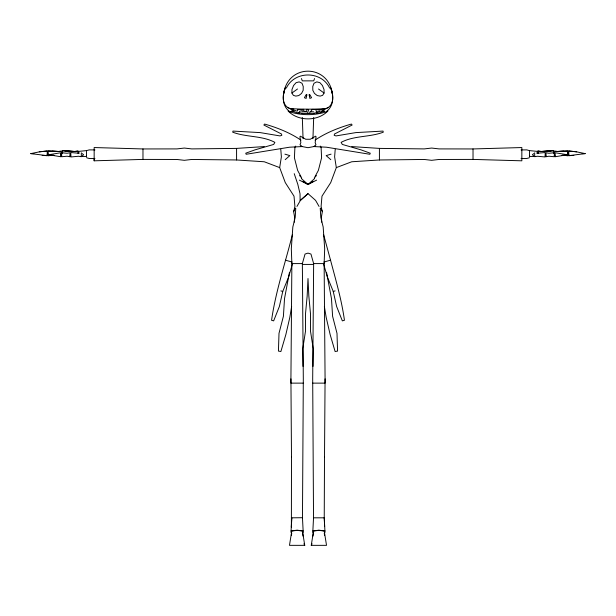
<?xml version="1.0" encoding="UTF-8"?>
<svg xmlns="http://www.w3.org/2000/svg" width="616" height="616" viewBox="0 0 616 616"><rect width="100%" height="100%" fill="white"/><g stroke="black" fill="none" stroke-linecap="round" stroke-linejoin="round"><path stroke-width="0.92" d="M48.179 154.108L48.279 155.671L53.761 155.286L48.179 155.671M60.792 154.747L60.792 153.423M86.502 157.026L86.502 151.336M294.302 222.184L294.556 216.878L293.663 211.673L294.91 206.437L294.017 196.173L285.277 182.598L279.672 167.606L264.272 161.769L236.583 159.968L191.715 159.467L184.338 160.314L176.954 159.467L142.974 159.413L94.156 160.815L94.156 147.547L142.974 148.949L176.954 148.903L184.338 148.056L191.715 148.903L236.583 148.394L264.272 146.593M295.757 208.246L295.226 217.302L292.831 227.004L291.314 248.81L291.869 263.594L290.921 378.855L291.491 456.833M291.006 532.432L291.761 517.817L291.383 527.173L291.491 456.718M302.456 531.023L304.743 545.345L289.481 545.345L291.768 531.023L297.112 530.368L302.456 531.023L303.018 536.074M302.333 111.819L307.553 111.85L308 113.567L301.655 113.452M324.994 532.432L324.239 517.71L324.617 526.541M320.243 208.246L320.774 217.302L323.169 227.004L324.686 248.81L324.132 263.594L325.079 378.855L324.509 456.833M351.728 146.593L379.418 148.394L379.418 159.968L351.728 161.769L336.328 167.606L330.723 182.598L321.983 196.173L321.09 206.437L322.337 211.673L321.444 216.878L321.698 222.184M473.026 159.413L473.026 148.949L521.844 147.547L521.844 160.815L473.026 159.413L439.046 159.467L431.662 160.314L424.285 159.467L379.418 159.968M529.498 157.026L529.498 151.336M537.968 151.113L537.968 153.33L537.968 151.113L540.948 151.474L553.422 150.72L553.422 153.33M554.331 155.409L554.331 156.741L548.887 156.225L546.038 156.749L546.038 152.745L548.887 153.269L554.331 152.745L554.331 156.071L555.208 156.071M567.821 153.33L567.821 151.775M324.509 456.718L324.239 517.817L313.529 517.817L312.782 532.432M313.529 517.71L312.689 378.855L313.644 263.594L310.957 254.061L308 253.114L305.043 254.061L302.356 263.594L303.311 378.855L302.471 517.817L303.218 532.432M306.722 95.811L306.737 94.571L306.036 94.841L304.427 97.728L306.144 98.444L306.737 94.571M313.028 366.389L313.236 348.741L310.502 331.185L310.479 313.613L308.839 296.065L308 278.509L307.161 296.065L305.521 313.613L305.498 331.185L302.764 348.741L302.972 366.389M291.922 93.039L291.976 89.513L293.578 85.501L296.08 82.698L299.168 81.882L301.994 83.252L303.234 86.502L303.172 90.329L301.57 93.401L298.752 95.572L295.819 96.104L293.401 95.357L291.922 93.039L297.497 88.997M303.057 138.677L302.317 117.51M294.895 147.501L294.417 157.835L297.62 170.363L301.74 178.062M279.672 167.606L281.381 156.895L280.78 149.249M297.42 111.08L297.497 109.633L299.268 109.648M313.683 117.51L312.943 138.677M335.22 149.249L334.619 156.895L336.328 167.606M291.507 535.034L291.684 533.256M298.506 109.648L302.217 109.656L302.079 110.972L300.215 111.096M311.257 545.345L313.544 531.023L318.888 530.368L324.232 531.023L326.519 545.345L311.257 545.345L312.089 543.782M291.345 535.15L291.63 533.294M312.982 536.074L313.544 531.023M291.637 306.483L289.805 317.433L285.855 334.573L280.881 351.528L278.432 351.082L279.002 333.333L283.406 316.27L284.523 298.614L289.466 272.303M307.014 109.24L306.575 111.35L304.258 111.334L302.926 109.286L303.742 109.486L302.217 109.656M292.369 234.735C285.239 263.186 275.737 291.152 271.556 320.281L273.658 320.867L279.379 306.468L282.759 291.422L288.604 277.054L292.408 264.01M86.502 155.602L86.302 156.433L80.673 156.464M283.691 93.832C287.487 63.625 328.513 63.625 332.309 93.832M316.647 111.411L316.239 112.867L313.86 113.167M536.805 153.33L537.183 152.137M309.263 94.571L309.856 98.444L311.573 97.728L309.964 94.841L309.263 94.571L309.278 95.811M308 113.367L309.555 113.336L310.094 111.812L313.667 111.819M314.568 78.548L313.69 80.865L302.31 80.865L301.432 78.548M293.663 211.673L295.126 208.177M314.26 178.062L318.38 170.363L321.583 157.835L321.105 147.501M315.461 176.961L316.316 175.36M296.95 206.437L300.423 200.369L308 193.632L315.577 200.369L319.05 206.437M324.078 93.039L322.599 95.357L320.181 96.104L317.248 95.572L314.43 93.401L312.828 90.329L312.766 86.502L314.006 83.252L316.832 81.882L319.92 82.698L322.422 85.501L324.024 89.513L324.078 93.039L318.503 88.997M286.34 88.073C294.556 70.617 321.444 70.617 329.66 88.073M310.818 111.357L312.258 109.486L313.074 109.286M294.694 147.47L295.765 146.084M315.007 140.148C325.98 132.756 338.615 127.674 351.466 124.047L352.121 125.033L334.465 134.034L334.188 135.312L335.997 135.92L355.863 132.602L383.021 131.085L383.283 132.186C369.662 137.391 354.123 135.443 341.133 142.35L342.319 144.437L361.084 149.888L370.247 153.207L369.846 154.277L326.449 147.209L313.968 146.57L315.985 144.729L315.153 142.681L316.07 136.706L315.592 136.174L310.264 139.262L305.736 139.262L300.408 136.174L299.93 136.706L300.847 142.681L300.015 144.729L302.033 146.57L289.551 147.209L246.154 154.277L245.753 153.207L254.916 149.888L273.681 144.437L274.867 142.35C261.877 135.443 246.338 137.391 232.717 132.186L232.979 131.085L260.137 132.602L280.003 135.92L281.812 135.312L281.535 134.034L263.879 125.033L264.534 124.047C277.385 127.674 290.02 132.756 300.993 140.148M327.943 110.957C317.802 121.521 298.198 121.521 288.057 110.957M314.607 178.563L308 184.469L299.384 180.134M308 193.632L300.115 200.624L300.038 193.809L297.813 184.361L294.225 173.658M285.2 159.66L289.843 155.609L284.915 154.154M82.267 155.886L83.599 154.747L82.267 153.607M533.733 153.607L532.401 154.747L533.733 155.886M327.981 107.423L321.906 111.126L324.27 111.126L319.712 112.813L316.239 112.867L317.787 112.674M313.321 181.327L308 184.469L302.679 181.327M293.062 108.84L289.474 108.516C281.273 104.635 282.498 94.356 285.524 87.449C282.02 95.588 281.982 106.645 290.244 111.966L291.73 111.126L294.094 111.126L288.019 107.423M316.616 180.134L308 184.469L301.393 178.563M331.085 154.154L326.157 155.609L330.8 159.66M323.831 262.062L330.538 260.183L323.631 234.735M323.593 264.01L327.396 277.054L333.241 291.422L335.104 290.898M86.741 150.558L89.228 149.881L94.956 149.927M529.26 157.804L526.772 158.481L521.044 158.443M47.34 150.989L39.563 151.813L30.8 153.615L47.34 155.671L47.34 154.108M313.968 146.57L315.307 146.285M315.092 146.315L308 147.701L300.908 146.315M48.756 154.747L60.792 152.745L60.792 156.741L48.756 154.747L51.482 154.747M567.244 154.747L555.208 156.741L555.208 152.745L567.244 154.747L564.518 154.747M324.863 108.84L320.151 109.625L312.258 109.486M534.688 156.703L537.452 156.248L545.168 156.972L545.168 152.522L537.452 153.245M568.66 150.989L576.437 151.813L585.2 153.615L568.66 155.671L568.66 154.108M319.373 111.073L316.308 111.427L315.846 109.656M77.477 151.113L74.498 151.474L62.462 150.72M78.463 151.267L75.683 151.605L64.942 150.897M291.006 530.93L297.112 530.183L303.218 530.93M312.782 530.93L318.888 530.183L324.994 530.93M78.263 151.428L86.302 150.635M52.26 155.509L54.031 155.378M551.058 150.897L540.317 151.605L537.537 151.267M553.538 150.72L541.503 151.474L538.523 151.113M555.786 151.551L563.74 151.151M573.835 155.409L568.76 155.671L568.76 150.989L576.699 151.813M39.301 151.813L47.239 150.989L47.239 155.671L42.165 155.409M557.549 151.467L567.821 150.989L567.821 155.671L562.216 155.286L567.721 155.671M567.721 150.989L557.665 151.467L554.385 150.982L554.385 153.33M314.345 113.452L309.555 113.336M303.311 383.129L290.921 383.129L290.921 378.855M521.044 149.927L526.772 149.881L529.26 150.558M94.956 158.443L89.228 158.481L86.741 157.804M30.8 153.615L33.765 153.615M47.239 154.878L48.279 154.878M567.721 154.878L568.76 154.878M60.792 156.071L61.669 156.071M69.962 156.064L70.832 156.064M545.168 156.064L546.038 156.064M535.327 156.464L529.698 156.433L529.498 155.602M291.869 263.594L302.356 263.594M313.644 263.594L324.132 263.594M302.587 264.418L313.413 264.418M318.949 111.119L324.27 111.126M473.026 148.949L439.046 148.903L431.662 148.056L424.285 148.903L379.418 148.394M582.236 153.615L585.2 153.615M312.689 383.129L325.079 383.129L325.079 378.855M291.761 517.817L302.471 517.71M58.451 151.467L48.179 150.989L48.179 154.878M48.279 150.989L58.335 151.467L61.615 150.982L61.615 153.33M52.26 151.151L60.214 151.551M561.969 155.378L563.74 155.509M78.548 153.245L70.832 152.522L70.832 156.972L78.548 156.248L81.312 156.703M529.698 150.635L537.737 151.428M298.213 112.674L302.14 113.167M289.474 108.516C301.725 109.386 314.275 109.386 326.526 108.516C334.727 104.635 333.502 94.356 330.476 87.449C333.98 95.588 334.018 106.645 325.756 111.966C314.553 115.546 301.447 115.546 290.244 111.966M300.693 146.285L302.033 146.57M285.462 260.183L292.169 262.062M280.896 290.898L282.759 291.422M291.73 111.126L298.583 113.105L299.761 112.867L299.353 111.411M291.137 108.84L296.627 111.073M320.235 146.084L321.306 147.47M299.684 175.36L300.539 176.961M303.911 543.782L304.743 545.345M320.874 208.177L322.337 211.673M308.755 111.342L308 109.494M78.817 152.137L79.194 153.33M330.538 260.183C335.797 280.064 341.626 299.861 344.444 320.281L342.342 320.867L336.621 306.468L333.241 291.422M326.534 272.303L331.477 298.614L332.594 316.27L336.998 333.333L337.568 351.082L335.119 351.528L330.145 334.573L326.195 317.433L324.363 306.483M324.37 533.294L324.655 535.15M324.316 533.256L324.493 535.034M534.688 152.791L534.688 155.94M236.583 148.394L236.583 159.968M142.974 148.949L142.974 159.413M94.156 158.327L94.156 160.815M81.312 152.791L81.312 155.94M78.032 153.33L78.032 151.113L75.052 151.474L62.578 150.72L62.578 153.33M61.669 152.745L61.669 156.741L67.113 156.225L69.962 156.749L69.962 152.745L67.113 153.269L61.669 152.745"/></g></svg>
